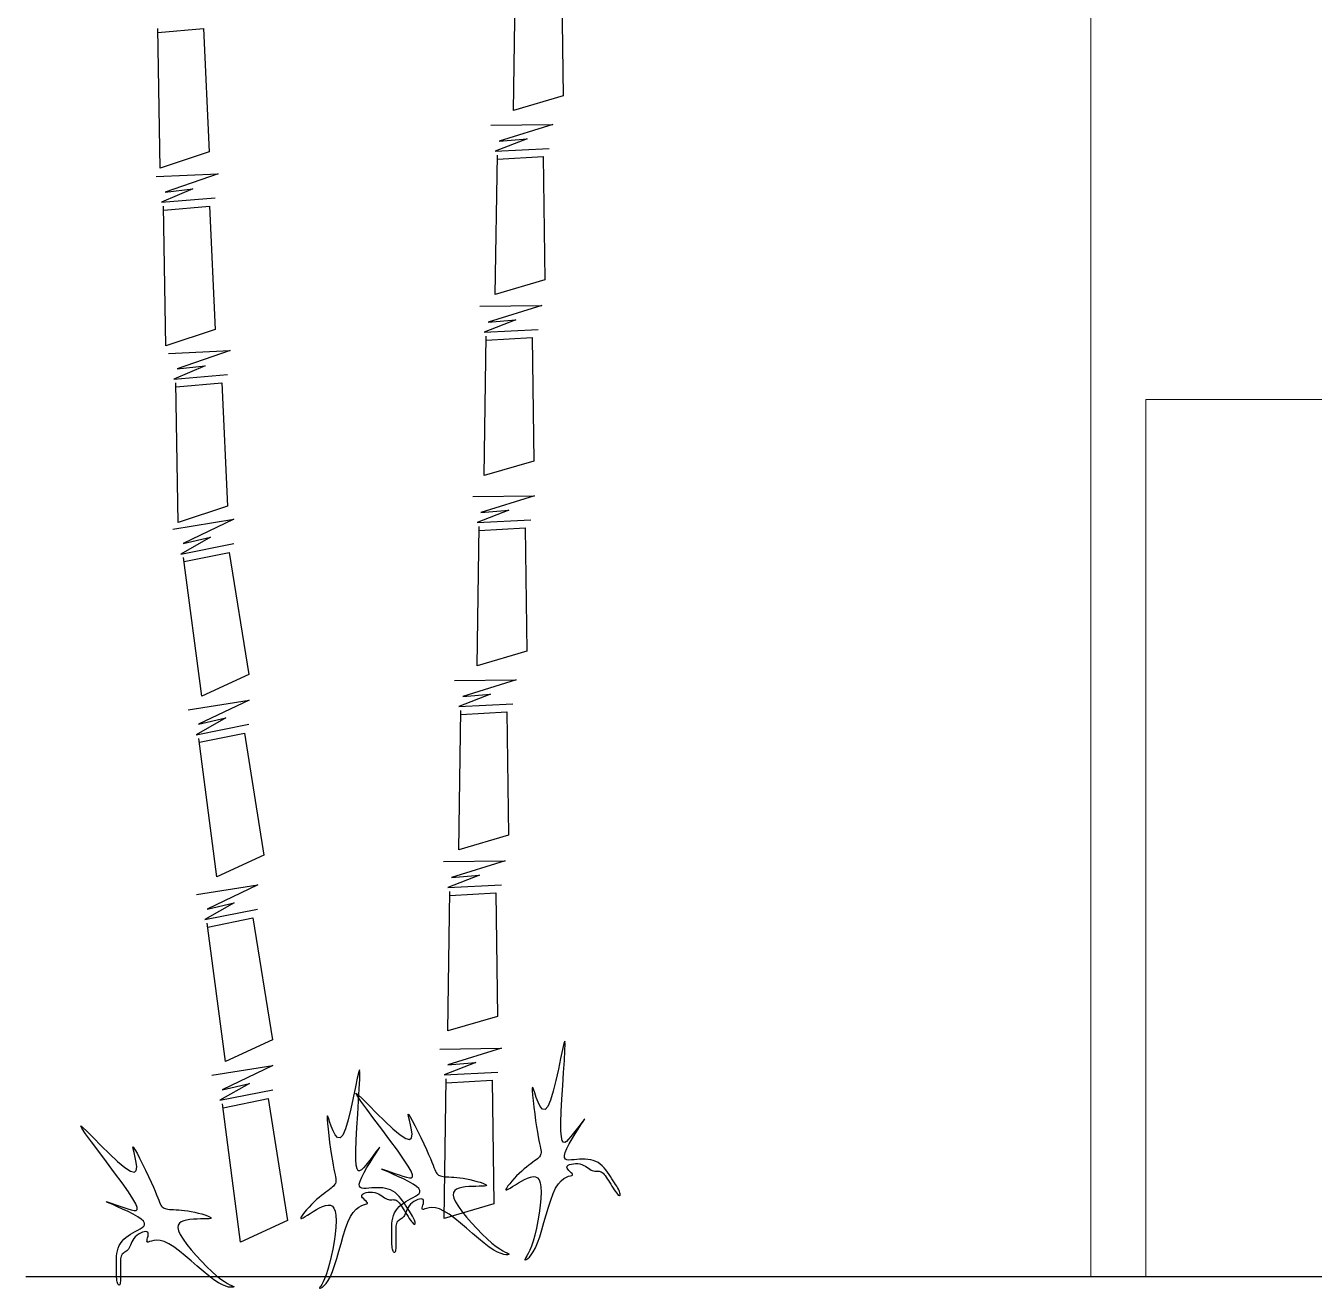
# Model space of a CAD drawing. Header units: millimetres. Extents: x -106 to 2534, y 21 to 2786.
# Drawn here: x 1238.914 to 1242.439, y 1417.637 to 1421.092 of the extents above; entities that cross this region are included whole.
import ezdxf

# ---------------------------------------------------------------- set-up
doc = ezdxf.new("R2010")
doc.units = ezdxf.units.MM
doc.layers.add('fach mas atras', color=62, linetype='Continuous', lineweight=20)
doc.layers.add('lin tierra', color=170, linetype='Continuous')

msp = doc.modelspace()

# ---------------------------------------------------------------- linework, layer by layer
at = {"color": 23}
for p, q in [((1240.2485, 1420.86), (1240.2541, 1421.2419)), ((1240.3797, 1421.2382), (1240.3844, 1420.9001)), ((1239.2811, 1420.7025), (1239.2748, 1421.0844)), ((1239.2752, 1421.0735), (1239.4004, 1421.0846)), ((1239.4004, 1421.0846), (1239.4157, 1420.7468)), ((1240.3844, 1420.9001), (1240.2485, 1420.86)), ((1240.1866, 1420.8198), (1240.3558, 1420.8221)), ((1240.3558, 1420.8221), (1240.209, 1420.7765)), ((1240.2853, 1420.783), (1240.1985, 1420.749)), ((1240.209, 1420.7765), (1240.2853, 1420.783)), ((1239.4157, 1420.7468), (1239.2811, 1420.7025)), ((1240.1985, 1420.749), (1240.3458, 1420.7565)), ((1240.1985, 1420.3563), (1240.2041, 1420.7382)), ((1240.2042, 1420.7273), (1240.3297, 1420.7345)), ((1240.3297, 1420.7345), (1240.3344, 1420.3964)), ((1239.2709, 1420.6793), (1239.4399, 1420.6869)), ((1239.4399, 1420.6869), (1239.2947, 1420.6367)), ((1239.3708, 1420.6456), (1239.285, 1420.609)), ((1239.2947, 1420.6367), (1239.3708, 1420.6456)), ((1239.285, 1420.609), (1239.432, 1420.6211)), ((1239.2973, 1420.2164), (1239.291, 1420.5983)), ((1239.2915, 1420.5874), (1239.4166, 1420.5985)), ((1239.4166, 1420.5985), (1239.4319, 1420.2607)), ((1240.3344, 1420.3964), (1240.1985, 1420.3563)), ((1240.1562, 1420.3244), (1240.3254, 1420.3267)), ((1240.3254, 1420.3267), (1240.1787, 1420.281)), ((1240.255, 1420.2875), (1240.1681, 1420.2536)), ((1240.1787, 1420.281), (1240.255, 1420.2875)), ((1239.4319, 1420.2607), (1239.2973, 1420.2164)), ((1240.1681, 1420.2536), (1240.3154, 1420.2611)), ((1240.1681, 1419.8609), (1240.1737, 1420.2428)), ((1240.1739, 1420.2319), (1240.2993, 1420.2391)), ((1240.2993, 1420.2391), (1240.304, 1419.9009)), ((1239.3044, 1420.1955), (1239.4734, 1420.2031)), ((1239.4734, 1420.2031), (1239.3282, 1420.1529)), ((1239.4043, 1420.1618), (1239.3185, 1420.1252)), ((1239.3282, 1420.1529), (1239.4043, 1420.1618)), ((1239.3185, 1420.1252), (1239.4655, 1420.1373)), ((1239.3308, 1419.7326), (1239.3245, 1420.1145)), ((1239.325, 1420.1036), (1239.4501, 1420.1147)), ((1239.4501, 1420.1147), (1239.4654, 1419.7769)), ((1240.304, 1419.9009), (1240.1681, 1419.8609)), ((1240.1368, 1419.8036), (1240.306, 1419.8059)), ((1240.306, 1419.8059), (1240.1593, 1419.7603)), ((1239.4654, 1419.7769), (1239.3308, 1419.7326)), ((1240.2356, 1419.7668), (1240.1487, 1419.7328)), ((1240.1593, 1419.7603), (1240.2356, 1419.7668)), ((1239.3163, 1419.7146), (1239.4833, 1419.7414)), ((1239.4833, 1419.7414), (1239.3447, 1419.6749)), ((1240.1487, 1419.7328), (1240.296, 1419.7403)), ((1240.1487, 1419.3401), (1240.1543, 1419.722)), ((1240.1545, 1419.7111), (1240.2799, 1419.7183)), ((1240.2799, 1419.7183), (1240.2846, 1419.3802)), ((1239.4193, 1419.6924), (1239.3383, 1419.6463)), ((1239.3447, 1419.6749), (1239.4193, 1419.6924)), ((1239.3383, 1419.6463), (1239.4829, 1419.675)), ((1239.3471, 1419.6256), (1239.4702, 1419.6509)), ((1239.4702, 1419.6509), (1239.5237, 1419.317)), ((1239.395, 1419.2577), (1239.3454, 1419.6364)), ((1240.2846, 1419.3802), (1240.1487, 1419.3401)), ((1239.5237, 1419.317), (1239.395, 1419.2577)), ((1240.0868, 1419.2998), (1240.256, 1419.3022)), ((1240.256, 1419.3022), (1240.1092, 1419.2565)), ((1240.1856, 1419.263), (1240.0987, 1419.2291)), ((1240.1092, 1419.2565), (1240.1856, 1419.263)), ((1239.3579, 1419.22), (1239.5249, 1419.2467)), ((1239.5249, 1419.2467), (1239.3863, 1419.1803)), ((1240.0987, 1419.2291), (1240.246, 1419.2366)), ((1239.4609, 1419.1978), (1239.3799, 1419.1517)), ((1239.3863, 1419.1803), (1239.4609, 1419.1978)), ((1240.0987, 1418.8364), (1240.1043, 1419.2183)), ((1240.1044, 1419.2074), (1240.2299, 1419.2146)), ((1240.2299, 1419.2146), (1240.2346, 1418.8764)), ((1239.3799, 1419.1517), (1239.5245, 1419.1804)), ((1239.3887, 1419.131), (1239.5118, 1419.1563)), ((1239.5118, 1419.1563), (1239.5653, 1418.8224)), ((1239.4366, 1418.7631), (1239.387, 1419.1418)), ((1240.2346, 1418.8764), (1240.0987, 1418.8364)), ((1239.5653, 1418.8224), (1239.4366, 1418.7631)), ((1240.0564, 1418.8044), (1240.2256, 1418.8068)), ((1240.2256, 1418.8068), (1240.0789, 1418.7611)), ((1240.1552, 1418.7676), (1240.0683, 1418.7337)), ((1240.0789, 1418.7611), (1240.1552, 1418.7676)), ((1239.3812, 1418.7143), (1239.5483, 1418.7411)), ((1239.5483, 1418.7411), (1239.4097, 1418.6747)), ((1240.0683, 1418.7337), (1240.2156, 1418.7412)), ((1240.0683, 1418.3409), (1240.0739, 1418.7228)), ((1240.0741, 1418.7119), (1240.1995, 1418.7191)), ((1240.1995, 1418.7191), (1240.2042, 1418.381)), ((1239.4842, 1418.6921), (1239.4032, 1418.646)), ((1239.4032, 1418.646), (1239.5478, 1418.6747)), ((1239.4097, 1418.6747), (1239.4842, 1418.6921)), ((1239.46, 1418.2574), (1239.4103, 1418.6361)), ((1239.412, 1418.6253), (1239.5351, 1418.6506)), ((1239.5351, 1418.6506), (1239.5886, 1418.3167)), ((1240.2042, 1418.381), (1240.0683, 1418.3409)), ((1239.5886, 1418.3167), (1239.46, 1418.2574)), ((1240.0464, 1418.2914), (1240.2156, 1418.2937)), ((1240.2156, 1418.2937), (1240.0688, 1418.2481)), ((1239.4228, 1418.2197), (1239.5899, 1418.2465)), ((1239.5899, 1418.2465), (1239.4513, 1418.1801)), ((1240.1451, 1418.2546), (1240.0583, 1418.2207)), ((1240.0688, 1418.2481), (1240.1451, 1418.2546)), ((1240.0583, 1418.2207), (1240.2056, 1418.2281)), ((1240.0583, 1417.8279), (1240.0639, 1418.2098)), ((1240.064, 1418.1989), (1240.1895, 1418.2061)), ((1240.1895, 1418.2061), (1240.1942, 1417.868)), ((1239.5258, 1418.1975), (1239.4448, 1418.1514)), ((1239.4448, 1418.1514), (1239.5894, 1418.1801)), ((1239.4513, 1418.1801), (1239.5258, 1418.1975)), ((1239.5016, 1417.7628), (1239.4519, 1418.1415)), ((1239.4536, 1418.1307), (1239.5767, 1418.156)), ((1239.5767, 1418.156), (1239.6302, 1417.8221)), ((1240.1942, 1417.868), (1240.0583, 1417.8279)), ((1239.6302, 1417.8221), (1239.5016, 1417.7628))]:
    msp.add_line(p, q, dxfattribs=at)
at = {"color": 102}
for points in [[(1240.3885, 1418.3128), (1240.386, 1418.307), (1240.3822, 1418.2902), (1240.3771, 1418.2657), (1240.3711, 1418.2364), (1240.3643, 1418.2055), (1240.3571, 1418.1761), (1240.3496, 1418.1512), (1240.3422, 1418.1339), (1240.3349, 1418.1264), (1240.328, 1418.1273), (1240.3216, 1418.1345), (1240.3158, 1418.1457), (1240.3107, 1418.1587), (1240.3064, 1418.1713), (1240.3031, 1418.1813), (1240.3009, 1418.1864), (1240.2998, 1418.1849), (1240.2997, 1418.1776), (1240.3005, 1418.1656), (1240.302, 1418.1502), (1240.304, 1418.1326), (1240.3064, 1418.1139), (1240.3089, 1418.0954), (1240.3114, 1418.0783), (1240.3138, 1418.0636), (1240.316, 1418.0513), (1240.318, 1418.041), (1240.3198, 1418.0326), (1240.3212, 1418.0257), (1240.3224, 1418.02), (1240.3232, 1418.0153), (1240.3236, 1418.0114), (1240.3236, 1418.0079), (1240.3232, 1418.0048), (1240.3223, 1418.0019), (1240.321, 1417.9992), (1240.3191, 1417.9966), (1240.3167, 1417.994), (1240.3137, 1417.9912), (1240.3101, 1417.9883), (1240.3059, 1417.9851), (1240.3011, 1417.9816), (1240.2959, 1417.9777), (1240.2901, 1417.9734), (1240.284, 1417.9686), (1240.2776, 1417.9633), (1240.2708, 1417.9575), (1240.2639, 1417.9511), (1240.2569, 1417.9441), (1240.25, 1417.9369), (1240.2435, 1417.9296), (1240.2378, 1417.9228), (1240.233, 1417.9167), (1240.2296, 1417.9116), (1240.2277, 1417.908), (1240.2277, 1417.9061), (1240.2298, 1417.9061), (1240.2337, 1417.9078), (1240.2392, 1417.9109), (1240.2459, 1417.915), (1240.2535, 1417.9198), (1240.2617, 1417.9249), (1240.2703, 1417.9299), (1240.2788, 1417.9345), (1240.287, 1417.9383), (1240.2948, 1417.9411), (1240.3019, 1417.9423), (1240.3083, 1417.9418), (1240.3138, 1417.9391), (1240.3183, 1417.9338), (1240.3215, 1417.9257), (1240.3234, 1417.9144), (1240.324, 1417.8997), (1240.3232, 1417.8823), (1240.3213, 1417.8629), (1240.3185, 1417.8424), (1240.3149, 1417.8216), (1240.3108, 1417.8013), (1240.3064, 1417.7825), (1240.3017, 1417.7658), (1240.2971, 1417.7519), (1240.2926, 1417.7407), (1240.2884, 1417.732), (1240.2848, 1417.7254), (1240.2819, 1417.7207), (1240.2799, 1417.7176), (1240.2789, 1417.7157), (1240.2791, 1417.7149), (1240.2806, 1417.7149), (1240.2833, 1417.7159), (1240.2871, 1417.7182), (1240.2916, 1417.7222), (1240.2968, 1417.7281), (1240.3024, 1417.7363), (1240.3083, 1417.7471), (1240.3142, 1417.7607), (1240.3201, 1417.7773), (1240.3259, 1417.7963), (1240.3317, 1417.8167), (1240.3376, 1417.8377), (1240.3437, 1417.8585), (1240.35, 1417.8782), (1240.3566, 1417.896), (1240.3636, 1417.911), (1240.3711, 1417.9226), (1240.3787, 1417.931), (1240.3861, 1417.9369), (1240.3931, 1417.9408), (1240.3992, 1417.9432), (1240.4043, 1417.9446), (1240.408, 1417.9456), (1240.41, 1417.9467), (1240.41, 1417.9483), (1240.4085, 1417.9505), (1240.406, 1417.9531), (1240.4028, 1417.9561), (1240.3996, 1417.9592), (1240.3968, 1417.9623), (1240.3948, 1417.9654), (1240.3941, 1417.9684), (1240.3952, 1417.971), (1240.3978, 1417.9734), (1240.4017, 1417.9753), (1240.4066, 1417.9768), (1240.4121, 1417.9777), (1240.418, 1417.9781), (1240.4241, 1417.9779), (1240.4299, 1417.977), (1240.4353, 1417.9753), (1240.4403, 1417.9732), (1240.4449, 1417.9706), (1240.4492, 1417.9679), (1240.4532, 1417.9651), (1240.4569, 1417.9626), (1240.4605, 1417.9604), (1240.4639, 1417.9587), (1240.4672, 1417.9577), (1240.4704, 1417.9572), (1240.4735, 1417.9572), (1240.4766, 1417.9572), (1240.4795, 1417.9573), (1240.4824, 1417.9572), (1240.4853, 1417.9567), (1240.4881, 1417.9557), (1240.4909, 1417.9539), (1240.4936, 1417.9515), (1240.4964, 1417.9485), (1240.4992, 1417.945), (1240.502, 1417.9409), (1240.5049, 1417.9365), (1240.5079, 1417.9318), (1240.511, 1417.9267), (1240.5143, 1417.9215), (1240.5176, 1417.9162), (1240.5209, 1417.911), (1240.5241, 1417.9061), (1240.5273, 1417.9016), (1240.5302, 1417.8976), (1240.5328, 1417.8944), (1240.5351, 1417.892), (1240.537, 1417.8906), (1240.5384, 1417.8901), (1240.5395, 1417.8904), (1240.5401, 1417.8915), (1240.5404, 1417.8932), (1240.5402, 1417.8955), (1240.5396, 1417.8982), (1240.5385, 1417.9013), (1240.5371, 1417.9046), (1240.5353, 1417.9082), (1240.5331, 1417.9121), (1240.5306, 1417.9163), (1240.5278, 1417.9208), (1240.5247, 1417.9256), (1240.5214, 1417.9308), (1240.5178, 1417.9363), (1240.514, 1417.9422), (1240.51, 1417.9483), (1240.5058, 1417.9544), (1240.5013, 1417.9605), (1240.4964, 1417.9663), (1240.4912, 1417.9717), (1240.4856, 1417.9765), (1240.4797, 1417.9806), (1240.4733, 1417.9839), (1240.4665, 1417.9864), (1240.4595, 1417.9882), (1240.4521, 1417.9893), (1240.4446, 1417.9899), (1240.437, 1417.9901), (1240.4293, 1417.9898), (1240.4215, 1417.9892), (1240.4139, 1417.9884), (1240.4066, 1417.9878), (1240.4, 1417.9877), (1240.3945, 1417.9884), (1240.3904, 1417.9905), (1240.388, 1417.9942), (1240.3876, 1418), (1240.3896, 1418.0082), (1240.3942, 1418.0189), (1240.4007, 1418.0316), (1240.4086, 1418.0454), (1240.417, 1418.0593), (1240.4253, 1418.0724), (1240.4328, 1418.084), (1240.4388, 1418.0932), (1240.4425, 1418.099), (1240.4434, 1418.1008), (1240.4418, 1418.0991), (1240.4382, 1418.0945), (1240.433, 1418.0877), (1240.4266, 1418.0794), (1240.4196, 1418.0702), (1240.4123, 1418.0609), (1240.4053, 1418.0521), (1240.3989, 1418.0444), (1240.3933, 1418.0388), (1240.3884, 1418.0359), (1240.3844, 1418.0365), (1240.3814, 1418.0415), (1240.3792, 1418.0516), (1240.3781, 1418.0676), (1240.3781, 1418.0904), (1240.3791, 1418.1201), (1240.3809, 1418.1546), (1240.3832, 1418.1913), (1240.3855, 1418.2274), (1240.3875, 1418.2603), (1240.3889, 1418.2873), (1240.3894, 1418.3057)], [(1239.8273, 1418.2348), (1239.8248, 1418.2289), (1239.8209, 1418.2122), (1239.8159, 1418.1877), (1239.8098, 1418.1584), (1239.8031, 1418.1275), (1239.7959, 1418.0981), (1239.7884, 1418.0732), (1239.7809, 1418.0558), (1239.7737, 1418.0483), (1239.7668, 1418.0493), (1239.7604, 1418.0565), (1239.7546, 1418.0677), (1239.7495, 1418.0807), (1239.7452, 1418.0933), (1239.7419, 1418.1033), (1239.7397, 1418.1083), (1239.7386, 1418.1069), (1239.7385, 1418.0996), (1239.7393, 1418.0876), (1239.7408, 1418.0722), (1239.7428, 1418.0545), (1239.7451, 1418.0358), (1239.7477, 1418.0174), (1239.7502, 1418.0003), (1239.7526, 1417.9856), (1239.7548, 1417.9733), (1239.7568, 1417.963), (1239.7585, 1417.9546), (1239.76, 1417.9476), (1239.7611, 1417.942), (1239.7619, 1417.9373), (1239.7624, 1417.9333), (1239.7624, 1417.9299), (1239.762, 1417.9267), (1239.7611, 1417.9239), (1239.7597, 1417.9212), (1239.7579, 1417.9186), (1239.7555, 1417.9159), (1239.7525, 1417.9132), (1239.7489, 1417.9103), (1239.7447, 1417.9071), (1239.7399, 1417.9035), (1239.7346, 1417.8996), (1239.7289, 1417.8953), (1239.7228, 1417.8906), (1239.7163, 1417.8853), (1239.7096, 1417.8795), (1239.7027, 1417.8731), (1239.6956, 1417.8661), (1239.6887, 1417.8588), (1239.6823, 1417.8516), (1239.6765, 1417.8448), (1239.6718, 1417.8387), (1239.6683, 1417.8336), (1239.6665, 1417.83), (1239.6665, 1417.828), (1239.6685, 1417.828), (1239.6725, 1417.8298), (1239.6779, 1417.8329), (1239.6847, 1417.837), (1239.6923, 1417.8418), (1239.7005, 1417.8468), (1239.709, 1417.8519), (1239.7176, 1417.8565), (1239.7258, 1417.8603), (1239.7335, 1417.863), (1239.7407, 1417.8643), (1239.7471, 1417.8638), (1239.7526, 1417.861), (1239.757, 1417.8558), (1239.7603, 1417.8477), (1239.7622, 1417.8364), (1239.7627, 1417.8217), (1239.7619, 1417.8042), (1239.7601, 1417.7848), (1239.7572, 1417.7643), (1239.7537, 1417.7436), (1239.7496, 1417.7233), (1239.7451, 1417.7044), (1239.7405, 1417.6877), (1239.7358, 1417.6738), (1239.7313, 1417.6627), (1239.7272, 1417.654), (1239.7236, 1417.6474), (1239.7207, 1417.6427), (1239.7186, 1417.6395), (1239.7176, 1417.6377), (1239.7178, 1417.6368), (1239.7194, 1417.6368), (1239.7221, 1417.6378), (1239.7258, 1417.6402), (1239.7304, 1417.6442), (1239.7356, 1417.6501), (1239.7412, 1417.6583), (1239.7471, 1417.6691), (1239.753, 1417.6827), (1239.7588, 1417.6993), (1239.7646, 1417.7182), (1239.7704, 1417.7386), (1239.7763, 1417.7597), (1239.7824, 1417.7805), (1239.7887, 1417.8002), (1239.7954, 1417.818), (1239.8024, 1417.833), (1239.8098, 1417.8445), (1239.8174, 1417.853), (1239.8249, 1417.8589), (1239.8318, 1417.8628), (1239.838, 1417.8651), (1239.8431, 1417.8665), (1239.8468, 1417.8675), (1239.8487, 1417.8687), (1239.8488, 1417.8703), (1239.8473, 1417.8725), (1239.8447, 1417.8751), (1239.8416, 1417.878), (1239.8384, 1417.8811), (1239.8355, 1417.8843), (1239.8335, 1417.8874), (1239.8329, 1417.8903), (1239.834, 1417.893), (1239.8366, 1417.8953), (1239.8405, 1417.8973), (1239.8453, 1417.8987), (1239.8509, 1417.8997), (1239.8568, 1417.9001), (1239.8628, 1417.8999), (1239.8687, 1417.8989), (1239.8741, 1417.8973), (1239.8791, 1417.8951), (1239.8837, 1417.8926), (1239.888, 1417.8899), (1239.8919, 1417.8871), (1239.8957, 1417.8845), (1239.8992, 1417.8823), (1239.9027, 1417.8807), (1239.906, 1417.8797), (1239.9092, 1417.8792), (1239.9123, 1417.8791), (1239.9153, 1417.8792), (1239.9183, 1417.8793), (1239.9212, 1417.8792), (1239.9241, 1417.8787), (1239.9269, 1417.8776), (1239.9296, 1417.8759), (1239.9324, 1417.8735), (1239.9351, 1417.8705), (1239.9379, 1417.8669), (1239.9407, 1417.8629), (1239.9437, 1417.8585), (1239.9467, 1417.8537), (1239.9498, 1417.8487), (1239.953, 1417.8435), (1239.9563, 1417.8382), (1239.9597, 1417.833), (1239.9629, 1417.8281), (1239.966, 1417.8235), (1239.9689, 1417.8196), (1239.9716, 1417.8163), (1239.9739, 1417.814), (1239.9757, 1417.8125), (1239.9772, 1417.8121), (1239.9783, 1417.8124), (1239.9789, 1417.8135), (1239.9791, 1417.8152), (1239.9789, 1417.8175), (1239.9783, 1417.8202), (1239.9773, 1417.8232), (1239.9759, 1417.8266), (1239.9741, 1417.8302), (1239.9719, 1417.8341), (1239.9694, 1417.8383), (1239.9666, 1417.8428), (1239.9635, 1417.8476), (1239.9601, 1417.8528), (1239.9566, 1417.8583), (1239.9528, 1417.8642), (1239.9488, 1417.8703), (1239.9446, 1417.8764), (1239.94, 1417.8825), (1239.9352, 1417.8883), (1239.93, 1417.8937), (1239.9244, 1417.8985), (1239.9184, 1417.9026), (1239.9121, 1417.9059), (1239.9053, 1417.9084), (1239.8982, 1417.9102), (1239.8909, 1417.9113), (1239.8834, 1417.9119), (1239.8757, 1417.912), (1239.868, 1417.9118), (1239.8603, 1417.9112), (1239.8526, 1417.9104), (1239.8454, 1417.9097), (1239.8388, 1417.9096), (1239.8333, 1417.9104), (1239.8292, 1417.9125), (1239.8267, 1417.9162), (1239.8264, 1417.922), (1239.8284, 1417.9301), (1239.8329, 1417.9409), (1239.8395, 1417.9536), (1239.8473, 1417.9673), (1239.8558, 1417.9812), (1239.8641, 1417.9944), (1239.8716, 1418.006), (1239.8775, 1418.0152), (1239.8812, 1418.0209), (1239.8822, 1418.0228), (1239.8806, 1418.0211), (1239.877, 1418.0165), (1239.8717, 1418.0097), (1239.8654, 1418.0014), (1239.8584, 1417.9922), (1239.8511, 1417.9829), (1239.8441, 1417.9741), (1239.8377, 1417.9664), (1239.8321, 1417.9607), (1239.8272, 1417.9578), (1239.8232, 1417.9585), (1239.8201, 1417.9634), (1239.818, 1417.9736), (1239.8169, 1417.9896), (1239.8169, 1418.0124), (1239.8179, 1418.0421), (1239.8197, 1418.0766), (1239.8219, 1418.1132), (1239.8242, 1418.1494), (1239.8263, 1418.1823), (1239.8277, 1418.2093), (1239.8281, 1418.2277)], [(1239.8172, 1418.1707), (1239.8225, 1418.1671), (1239.8349, 1418.1552), (1239.8526, 1418.1375), (1239.8736, 1418.1163), (1239.8962, 1418.0941), (1239.9183, 1418.0735), (1239.9382, 1418.0567), (1239.954, 1418.0463), (1239.9641, 1418.044), (1239.9694, 1418.0486), (1239.9708, 1418.0581), (1239.9695, 1418.0707), (1239.9667, 1418.0843), (1239.9633, 1418.0972), (1239.9607, 1418.1073), (1239.9598, 1418.1128), (1239.9615, 1418.1122), (1239.9655, 1418.1061), (1239.9714, 1418.0957), (1239.9786, 1418.0819), (1239.9866, 1418.0661), (1239.9949, 1418.0492), (1240.0029, 1418.0323), (1240.0101, 1418.0166), (1240.0161, 1418.003), (1240.021, 1417.9915), (1240.025, 1417.9818), (1240.0282, 1417.9738), (1240.0307, 1417.9672), (1240.0329, 1417.9619), (1240.0348, 1417.9575), (1240.0366, 1417.954), (1240.0385, 1417.9511), (1240.0405, 1417.9487), (1240.0428, 1417.9467), (1240.0454, 1417.9452), (1240.0484, 1417.9441), (1240.0519, 1417.9432), (1240.0559, 1417.9425), (1240.0605, 1417.942), (1240.0658, 1417.9417), (1240.0717, 1417.9413), (1240.0782, 1417.9409), (1240.0854, 1417.9405), (1240.0931, 1417.9398), (1240.1014, 1417.939), (1240.1102, 1417.9378), (1240.1195, 1417.9362), (1240.1292, 1417.9342), (1240.139, 1417.9319), (1240.1483, 1417.9294), (1240.1569, 1417.9269), (1240.1642, 1417.9244), (1240.1699, 1417.922), (1240.1734, 1417.92), (1240.1745, 1417.9183), (1240.1727, 1417.9172), (1240.1685, 1417.9165), (1240.1622, 1417.9161), (1240.1544, 1417.9159), (1240.1454, 1417.9157), (1240.1357, 1417.9155), (1240.1258, 1417.915), (1240.1162, 1417.9142), (1240.1072, 1417.9129), (1240.0992, 1417.9109), (1240.0925, 1417.9081), (1240.0875, 1417.9041), (1240.0844, 1417.8988), (1240.0835, 1417.892), (1240.0852, 1417.8835), (1240.0898, 1417.8729), (1240.0974, 1417.8603), (1240.1076, 1417.8462), (1240.1198, 1417.831), (1240.1334, 1417.8154), (1240.1478, 1417.7999), (1240.1623, 1417.7852), (1240.1764, 1417.7719), (1240.1894, 1417.7604), (1240.2009, 1417.7514), (1240.2107, 1417.7445), (1240.219, 1417.7394), (1240.2256, 1417.7359), (1240.2306, 1417.7336), (1240.2341, 1417.7321), (1240.2359, 1417.7311), (1240.2362, 1417.7303), (1240.2349, 1417.7294), (1240.2321, 1417.7287), (1240.2277, 1417.7287), (1240.2217, 1417.7295), (1240.2141, 1417.7316), (1240.2049, 1417.7354), (1240.1941, 1417.7412), (1240.1817, 1417.7494), (1240.1677, 1417.7601), (1240.1525, 1417.7727), (1240.1364, 1417.7866), (1240.12, 1417.801), (1240.1035, 1417.8151), (1240.0874, 1417.8281), (1240.0721, 1417.8393), (1240.058, 1417.848), (1240.0455, 1417.8537), (1240.0345, 1417.8566), (1240.025, 1417.8574), (1240.0171, 1417.8569), (1240.0106, 1417.8555), (1240.0056, 1417.8539), (1240.002, 1417.8527), (1239.9997, 1417.8526), (1239.9988, 1417.8539), (1239.9988, 1417.8566), (1239.9995, 1417.8601), (1240.0006, 1417.8643), (1240.0016, 1417.8687), (1240.0022, 1417.8729), (1240.0022, 1417.8766), (1240.0011, 1417.8794), (1239.9987, 1417.881), (1239.9953, 1417.8815), (1239.991, 1417.881), (1239.9861, 1417.8796), (1239.9809, 1417.8774), (1239.9758, 1417.8744), (1239.9709, 1417.8709), (1239.9665, 1417.867), (1239.9628, 1417.8626), (1239.9598, 1417.8581), (1239.9574, 1417.8534), (1239.9553, 1417.8488), (1239.9535, 1417.8443), (1239.9517, 1417.8401), (1239.95, 1417.8363), (1239.948, 1417.8331), (1239.9458, 1417.8304), (1239.9434, 1417.8283), (1239.9408, 1417.8265), (1239.9382, 1417.8249), (1239.9357, 1417.8233), (1239.9333, 1417.8217), (1239.9312, 1417.8197), (1239.9294, 1417.8173), (1239.9281, 1417.8143), (1239.9271, 1417.8108), (1239.9264, 1417.8068), (1239.926, 1417.8023), (1239.9259, 1417.7974), (1239.9259, 1417.7921), (1239.926, 1417.7864), (1239.9261, 1417.7805), (1239.9263, 1417.7744), (1239.9264, 1417.7681), (1239.9264, 1417.762), (1239.9264, 1417.7561), (1239.9263, 1417.7506), (1239.926, 1417.7457), (1239.9256, 1417.7415), (1239.925, 1417.7383), (1239.9242, 1417.736), (1239.9232, 1417.7348), (1239.9221, 1417.7346), (1239.921, 1417.7351), (1239.9199, 1417.7364), (1239.9188, 1417.7384), (1239.9178, 1417.741), (1239.917, 1417.7441), (1239.9164, 1417.7477), (1239.9159, 1417.7517), (1239.9156, 1417.7562), (1239.9154, 1417.7611), (1239.9153, 1417.7664), (1239.9152, 1417.7721), (1239.9152, 1417.7783), (1239.9152, 1417.7848), (1239.9151, 1417.7918), (1239.9151, 1417.7991), (1239.9153, 1417.8066), (1239.9158, 1417.8141), (1239.9167, 1417.8216), (1239.9181, 1417.829), (1239.9201, 1417.8361), (1239.9228, 1417.8428), (1239.9264, 1417.849), (1239.9306, 1417.8548), (1239.9356, 1417.8602), (1239.9411, 1417.8651), (1239.947, 1417.8698), (1239.9534, 1417.8741), (1239.96, 1417.8781), (1239.9668, 1417.8818), (1239.9736, 1417.8853), (1239.98, 1417.8888), (1239.9856, 1417.8923), (1239.9898, 1417.8959), (1239.9921, 1417.8999), (1239.9921, 1417.9044), (1239.9893, 1417.9094), (1239.9831, 1417.9151), (1239.9734, 1417.9217), (1239.961, 1417.9287), (1239.9469, 1417.9359), (1239.9322, 1417.9429), (1239.918, 1417.9494), (1239.9054, 1417.955), (1239.8954, 1417.9594), (1239.8892, 1417.9622), (1239.8874, 1417.9632), (1239.8896, 1417.9626), (1239.8952, 1417.9608), (1239.9033, 1417.958), (1239.9131, 1417.9545), (1239.924, 1417.9507), (1239.9352, 1417.9468), (1239.9459, 1417.9433), (1239.9554, 1417.9404), (1239.9633, 1417.9387), (1239.9689, 1417.9389), (1239.9719, 1417.9417), (1239.9718, 1417.9475), (1239.968, 1417.9571), (1239.9601, 1417.9712), (1239.9477, 1417.9902), (1239.9306, 1418.0145), (1239.9102, 1418.0424), (1239.8882, 1418.0719), (1239.8665, 1418.1008), (1239.8468, 1418.1273), (1239.8308, 1418.1491), (1239.8204, 1418.1642)], [(1239.0639, 1418.0813), (1239.0691, 1418.0778), (1239.0815, 1418.0659), (1239.0992, 1418.0481), (1239.1203, 1418.0269), (1239.1428, 1418.0048), (1239.165, 1417.9841), (1239.1849, 1417.9673), (1239.2006, 1417.9569), (1239.2108, 1417.9546), (1239.216, 1417.9592), (1239.2175, 1417.9687), (1239.2162, 1417.9813), (1239.2133, 1417.995), (1239.21, 1418.0079), (1239.2073, 1418.018), (1239.2064, 1418.0235), (1239.2081, 1418.0228), (1239.2122, 1418.0168), (1239.2181, 1418.0063), (1239.2253, 1417.9926), (1239.2333, 1417.9767), (1239.2415, 1417.9598), (1239.2495, 1417.943), (1239.2567, 1417.9273), (1239.2628, 1417.9137), (1239.2677, 1417.9021), (1239.2716, 1417.8925), (1239.2748, 1417.8844), (1239.2774, 1417.8779), (1239.2795, 1417.8725), (1239.2814, 1417.8682), (1239.2832, 1417.8646), (1239.2851, 1417.8617), (1239.2872, 1417.8593), (1239.2895, 1417.8574), (1239.2921, 1417.8559), (1239.2951, 1417.8547), (1239.2985, 1417.8538), (1239.3025, 1417.8532), (1239.3071, 1417.8527), (1239.3124, 1417.8523), (1239.3183, 1417.852), (1239.3249, 1417.8516), (1239.3321, 1417.8511), (1239.3398, 1417.8505), (1239.3481, 1417.8496), (1239.3569, 1417.8484), (1239.3662, 1417.8468), (1239.3759, 1417.8449), (1239.3856, 1417.8426), (1239.395, 1417.8401), (1239.4036, 1417.8375), (1239.4109, 1417.835), (1239.4165, 1417.8326), (1239.4201, 1417.8306), (1239.4211, 1417.829), (1239.4194, 1417.8279), (1239.4151, 1417.8272), (1239.4089, 1417.8268), (1239.401, 1417.8265), (1239.392, 1417.8264), (1239.3824, 1417.8261), (1239.3725, 1417.8256), (1239.3628, 1417.8248), (1239.3538, 1417.8235), (1239.3458, 1417.8216), (1239.3392, 1417.8187), (1239.3341, 1417.8147), (1239.331, 1417.8095), (1239.3302, 1417.8027), (1239.3319, 1417.7941), (1239.3365, 1417.7836), (1239.3441, 1417.771), (1239.3543, 1417.7568), (1239.3665, 1417.7416), (1239.3801, 1417.726), (1239.3944, 1417.7105), (1239.4089, 1417.6958), (1239.423, 1417.6825), (1239.436, 1417.6711), (1239.4475, 1417.662), (1239.4574, 1417.6551), (1239.4656, 1417.6501), (1239.4723, 1417.6465), (1239.4773, 1417.6442), (1239.4807, 1417.6427), (1239.4826, 1417.6417), (1239.4829, 1417.6409), (1239.4816, 1417.64), (1239.4787, 1417.6394), (1239.4743, 1417.6393), (1239.4683, 1417.6401), (1239.4607, 1417.6423), (1239.4516, 1417.6461), (1239.4408, 1417.6518), (1239.4283, 1417.66), (1239.4143, 1417.6707), (1239.3991, 1417.6834), (1239.3831, 1417.6973), (1239.3666, 1417.7116), (1239.3502, 1417.7257), (1239.3341, 1417.7387), (1239.3188, 1417.75), (1239.3047, 1417.7587), (1239.2921, 1417.7643), (1239.2811, 1417.7672), (1239.2717, 1417.7681), (1239.2638, 1417.7675), (1239.2573, 1417.7661), (1239.2523, 1417.7645), (1239.2486, 1417.7633), (1239.2464, 1417.7632), (1239.2454, 1417.7645), (1239.2455, 1417.7672), (1239.2462, 1417.7708), (1239.2472, 1417.7749), (1239.2482, 1417.7793), (1239.2489, 1417.7835), (1239.2488, 1417.7872), (1239.2477, 1417.79), (1239.2454, 1417.7916), (1239.2419, 1417.7922), (1239.2376, 1417.7916), (1239.2327, 1417.7902), (1239.2276, 1417.788), (1239.2224, 1417.7851), (1239.2175, 1417.7816), (1239.2131, 1417.7776), (1239.2095, 1417.7733), (1239.2065, 1417.7687), (1239.204, 1417.7641), (1239.202, 1417.7594), (1239.2001, 1417.755), (1239.1984, 1417.7508), (1239.1966, 1417.747), (1239.1947, 1417.7437), (1239.1925, 1417.7411), (1239.19, 1417.7389), (1239.1875, 1417.7371), (1239.1849, 1417.7355), (1239.1824, 1417.734), (1239.18, 1417.7323), (1239.1779, 1417.7303), (1239.1761, 1417.7279), (1239.1747, 1417.725), (1239.1737, 1417.7214), (1239.1731, 1417.7174), (1239.1727, 1417.7129), (1239.1725, 1417.708), (1239.1725, 1417.7027), (1239.1726, 1417.6971), (1239.1728, 1417.6911), (1239.1729, 1417.685), (1239.173, 1417.6788), (1239.1731, 1417.6726), (1239.1731, 1417.6667), (1239.1729, 1417.6612), (1239.1727, 1417.6563), (1239.1722, 1417.6521), (1239.1716, 1417.6489), (1239.1708, 1417.6467), (1239.1699, 1417.6455), (1239.1688, 1417.6452), (1239.1677, 1417.6457), (1239.1666, 1417.6471), (1239.1655, 1417.649), (1239.1645, 1417.6516), (1239.1637, 1417.6548), (1239.163, 1417.6583), (1239.1626, 1417.6624), (1239.1623, 1417.6668), (1239.1621, 1417.6717), (1239.162, 1417.677), (1239.1619, 1417.6827), (1239.1619, 1417.6889), (1239.1618, 1417.6955), (1239.1617, 1417.7025), (1239.1618, 1417.7097), (1239.1619, 1417.7172), (1239.1624, 1417.7248), (1239.1633, 1417.7323), (1239.1647, 1417.7396), (1239.1667, 1417.7467), (1239.1695, 1417.7534), (1239.173, 1417.7597), (1239.1773, 1417.7654), (1239.1822, 1417.7708), (1239.1877, 1417.7758), (1239.1937, 1417.7804), (1239.2, 1417.7847), (1239.2066, 1417.7887), (1239.2134, 1417.7924), (1239.2203, 1417.796), (1239.2267, 1417.7994), (1239.2323, 1417.8029), (1239.2364, 1417.8066), (1239.2388, 1417.8106), (1239.2388, 1417.815), (1239.2359, 1417.82), (1239.2298, 1417.8258), (1239.22, 1417.8323), (1239.2076, 1417.8393), (1239.1935, 1417.8465), (1239.1788, 1417.8535), (1239.1647, 1417.86), (1239.152, 1417.8656), (1239.1421, 1417.87), (1239.1358, 1417.8728), (1239.134, 1417.8738), (1239.1363, 1417.8733), (1239.1418, 1417.8714), (1239.1499, 1417.8686), (1239.1598, 1417.8651), (1239.1707, 1417.8613), (1239.1818, 1417.8575), (1239.1926, 1417.8539), (1239.2021, 1417.851), (1239.2099, 1417.8494), (1239.2156, 1417.8496), (1239.2186, 1417.8523), (1239.2184, 1417.8582), (1239.2147, 1417.8678), (1239.2068, 1417.8818), (1239.1944, 1417.9009), (1239.1772, 1417.9252), (1239.1568, 1417.9531), (1239.1349, 1417.9825), (1239.1132, 1418.0115), (1239.0935, 1418.0379), (1239.0775, 1418.0597), (1239.067, 1418.0749)]]:
    msp.add_lwpolyline(points, close=True, dxfattribs=at)
at = {"layer": 'fach mas atras'}
for p, q in [((1241.8282, 1417.6691), (1241.8282, 1423.9679)), ((1241.9782, 1417.6691), (1241.9782, 1420.0691)), ((1244.0644, 1420.0691), (1241.9782, 1420.0691))]:
    msp.add_line(p, q, dxfattribs=at)
at = {"layer": 'lin tierra'}
msp.add_line((1238.9137, 1417.6691), (1251.2055, 1417.6691), dxfattribs=at)

doc.saveas('drawing.dxf')
